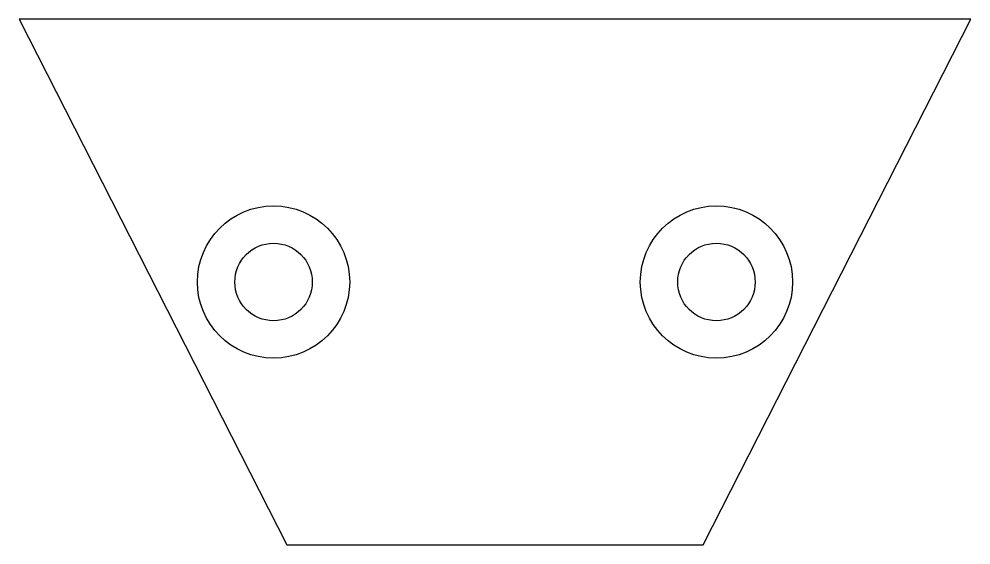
# Model space of a CAD drawing. Header units: millimetres. Extents: x -17.2 to 17.2, y -46.5 to -27.5.
import ezdxf

# ---------------------------------------------------------------- set-up
doc = ezdxf.new("R2010")
doc.units = ezdxf.units.MM
doc.layers.get('0').update_dxf_attribs({"linetype": 'CONTINUOUS'})

msp = doc.modelspace()

# ---------------------------------------------------------------- linework, layer by layer
msp.add_lwpolyline([(-7.522, -46.5), (7.522, -46.5), (17.195, -27.5), (-17.195, -27.5)], close=True)
for centre, radius in [((-8, -37), 2.75), ((8, -37), 2.75), ((-8, -37), 1.4), ((8, -37), 1.4)]:
    msp.add_circle(centre, radius)

doc.saveas('drawing.dxf')
